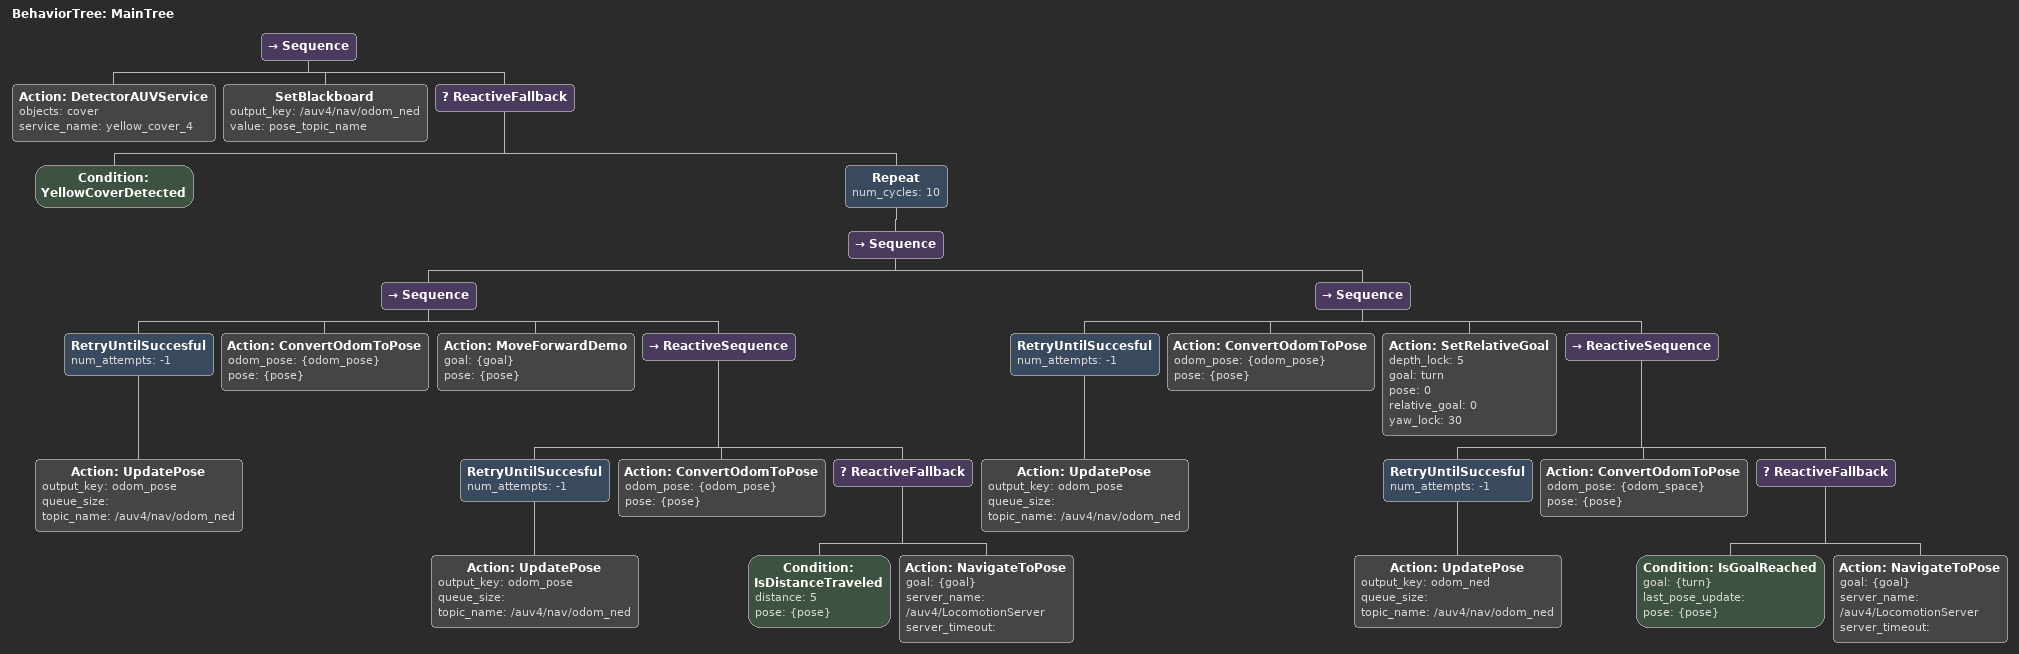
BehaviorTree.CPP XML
<?xml version="1.0"?>
<root main_tree_to_execute="MainTree">
    <BehaviorTree ID="MainTree">
        <Sequence>
            <Action ID="DetectorAUVService" objects="cover" service_name="yellow_cover_4"/>
            <SetBlackboard output_key="/auv4/nav/odom_ned" value="pose_topic_name"/>
            <ReactiveFallback>
                <Condition ID="YellowCoverDetected"/>
                <Repeat num_cycles="10">
                    <Sequence>
                        <Sequence>
                            <RetryUntilSuccesful num_attempts="-1">
                                <Action ID="UpdatePose" output_key="odom_pose" queue_size="" topic_name="/auv4/nav/odom_ned"/>
                            </RetryUntilSuccesful>
                            <Action ID="ConvertOdomToPose" odom_pose="{odom_pose}" pose="{pose}"/>
                            <Action ID="MoveForwardDemo" goal="{goal}" pose="{pose}"/>
                            <ReactiveSequence>
                                <RetryUntilSuccesful num_attempts="-1">
                                    <Action ID="UpdatePose" output_key="odom_pose" queue_size="" topic_name="/auv4/nav/odom_ned"/>
                                </RetryUntilSuccesful>
                                <Action ID="ConvertOdomToPose" odom_pose="{odom_pose}" pose="{pose}"/>
                                <ReactiveFallback>
                                    <Condition ID="IsDistanceTraveled" distance="5" pose="{pose}"/>
                                    <Action ID="NavigateToPose" goal="{goal}" server_name="/auv4/LocomotionServer" server_timeout=""/>
                                </ReactiveFallback>
                            </ReactiveSequence>
                        </Sequence>
                        <Sequence>
                            <RetryUntilSuccesful num_attempts="-1">
                                <Action ID="UpdatePose" output_key="odom_pose" queue_size="" topic_name="/auv4/nav/odom_ned"/>
                            </RetryUntilSuccesful>
                            <Action ID="ConvertOdomToPose" odom_pose="{odom_pose}" pose="{pose}"/>
                            <Action ID="SetRelativeGoal" depth_lock="5" goal="turn" pose="0" relative_goal="0" yaw_lock="30"/>
                            <ReactiveSequence>
                                <RetryUntilSuccesful num_attempts="-1">
                                    <Action ID="UpdatePose" output_key="odom_ned" queue_size="" topic_name="/auv4/nav/odom_ned"/>
                                </RetryUntilSuccesful>
                                <Action ID="ConvertOdomToPose" odom_pose="{odom_space}" pose="{pose}"/>
                                <ReactiveFallback>
                                    <Condition ID="IsGoalReached" goal="{turn}" last_pose_update="" pose="{pose}"/>
                                    <Action ID="NavigateToPose" goal="{goal}" server_name="/auv4/LocomotionServer" server_timeout=""/>
                                </ReactiveFallback>
                            </ReactiveSequence>
                        </Sequence>
                    </Sequence>
                </Repeat>
            </ReactiveFallback>
        </Sequence>
    </BehaviorTree>
</root>
